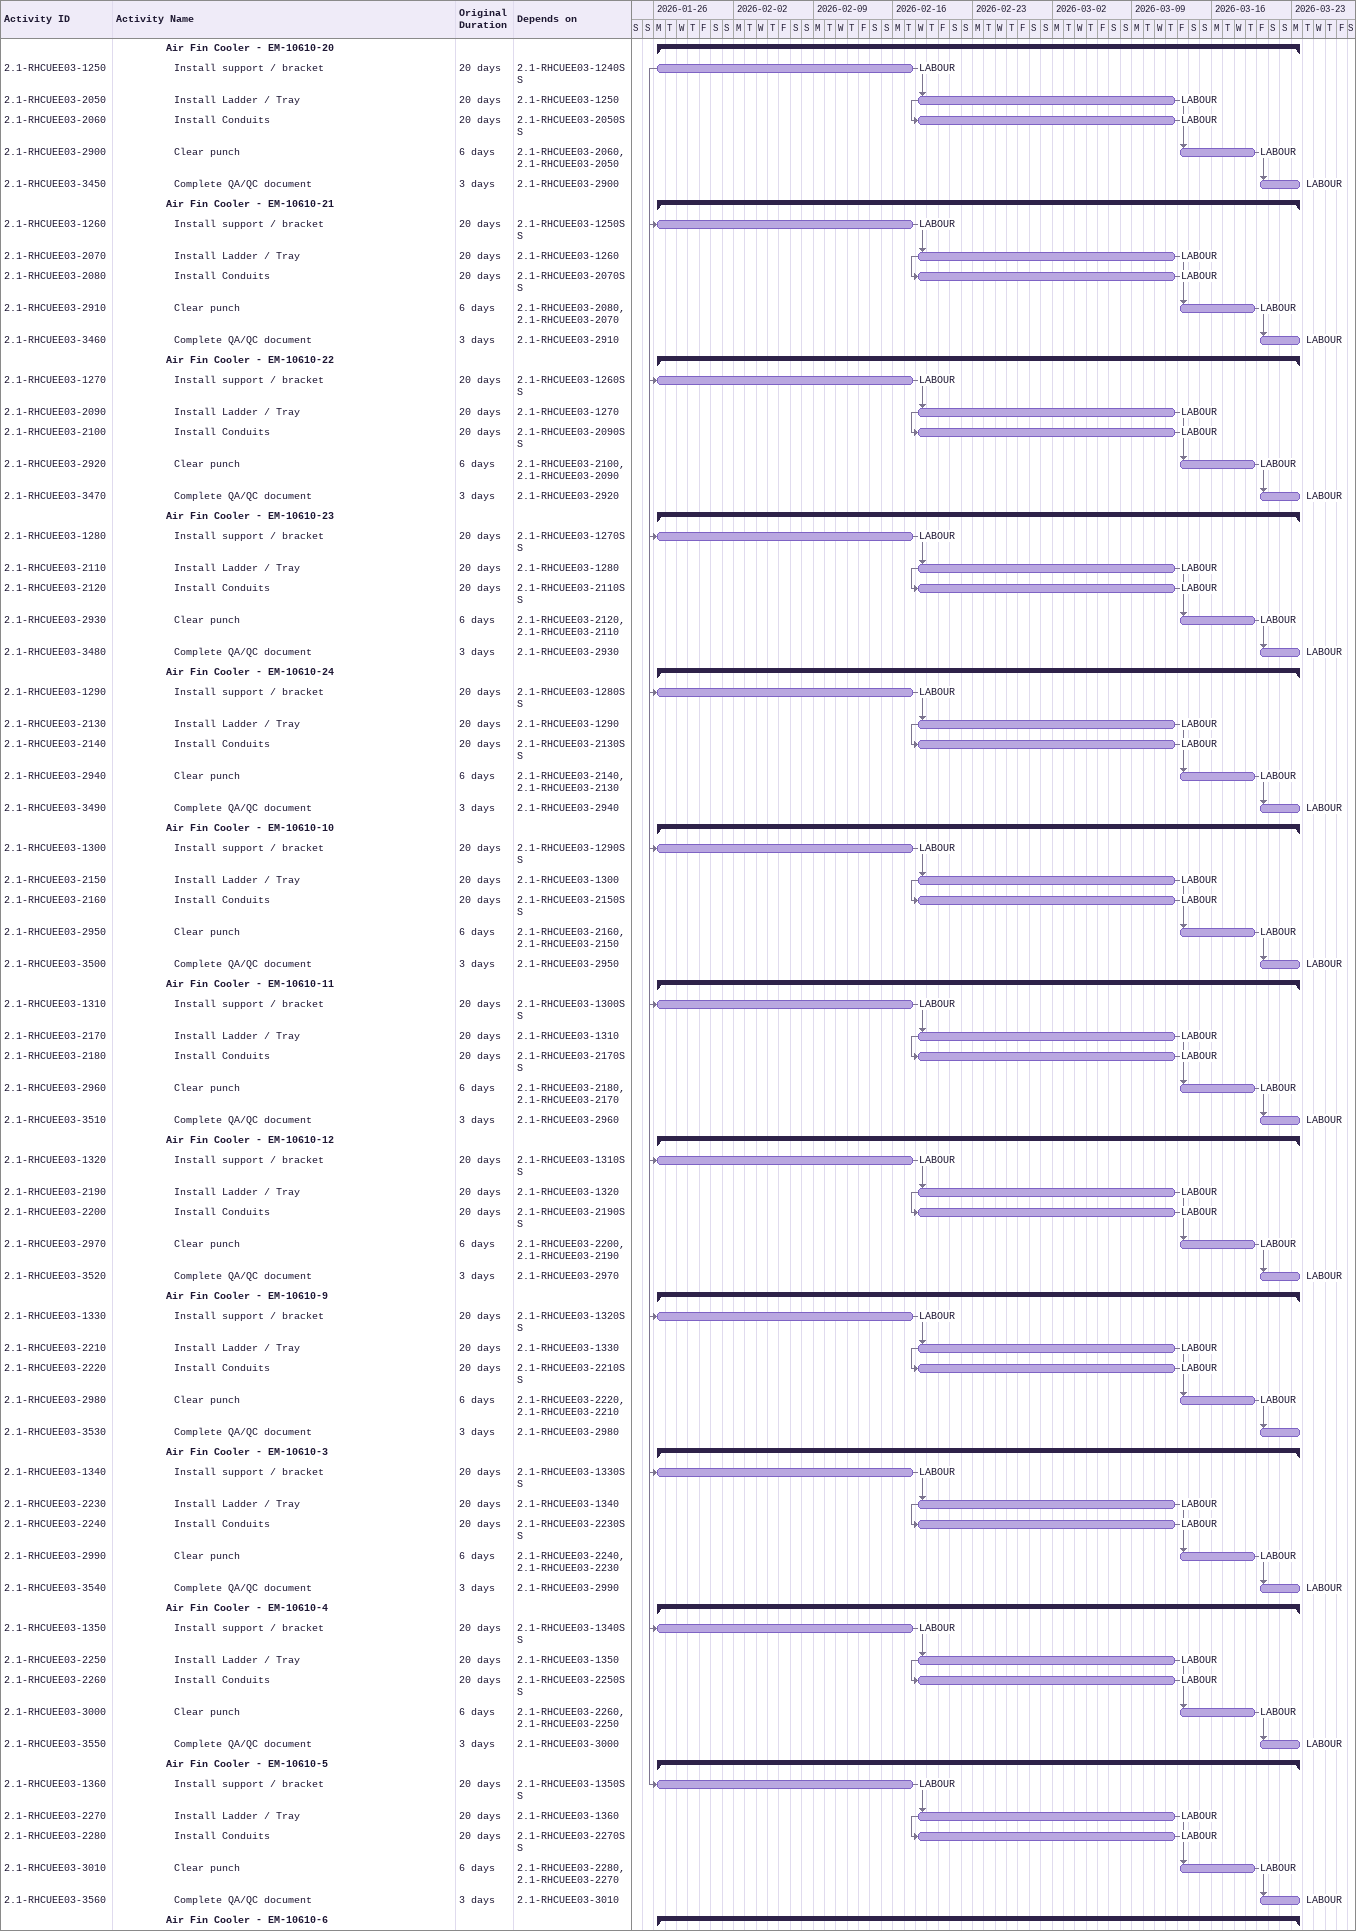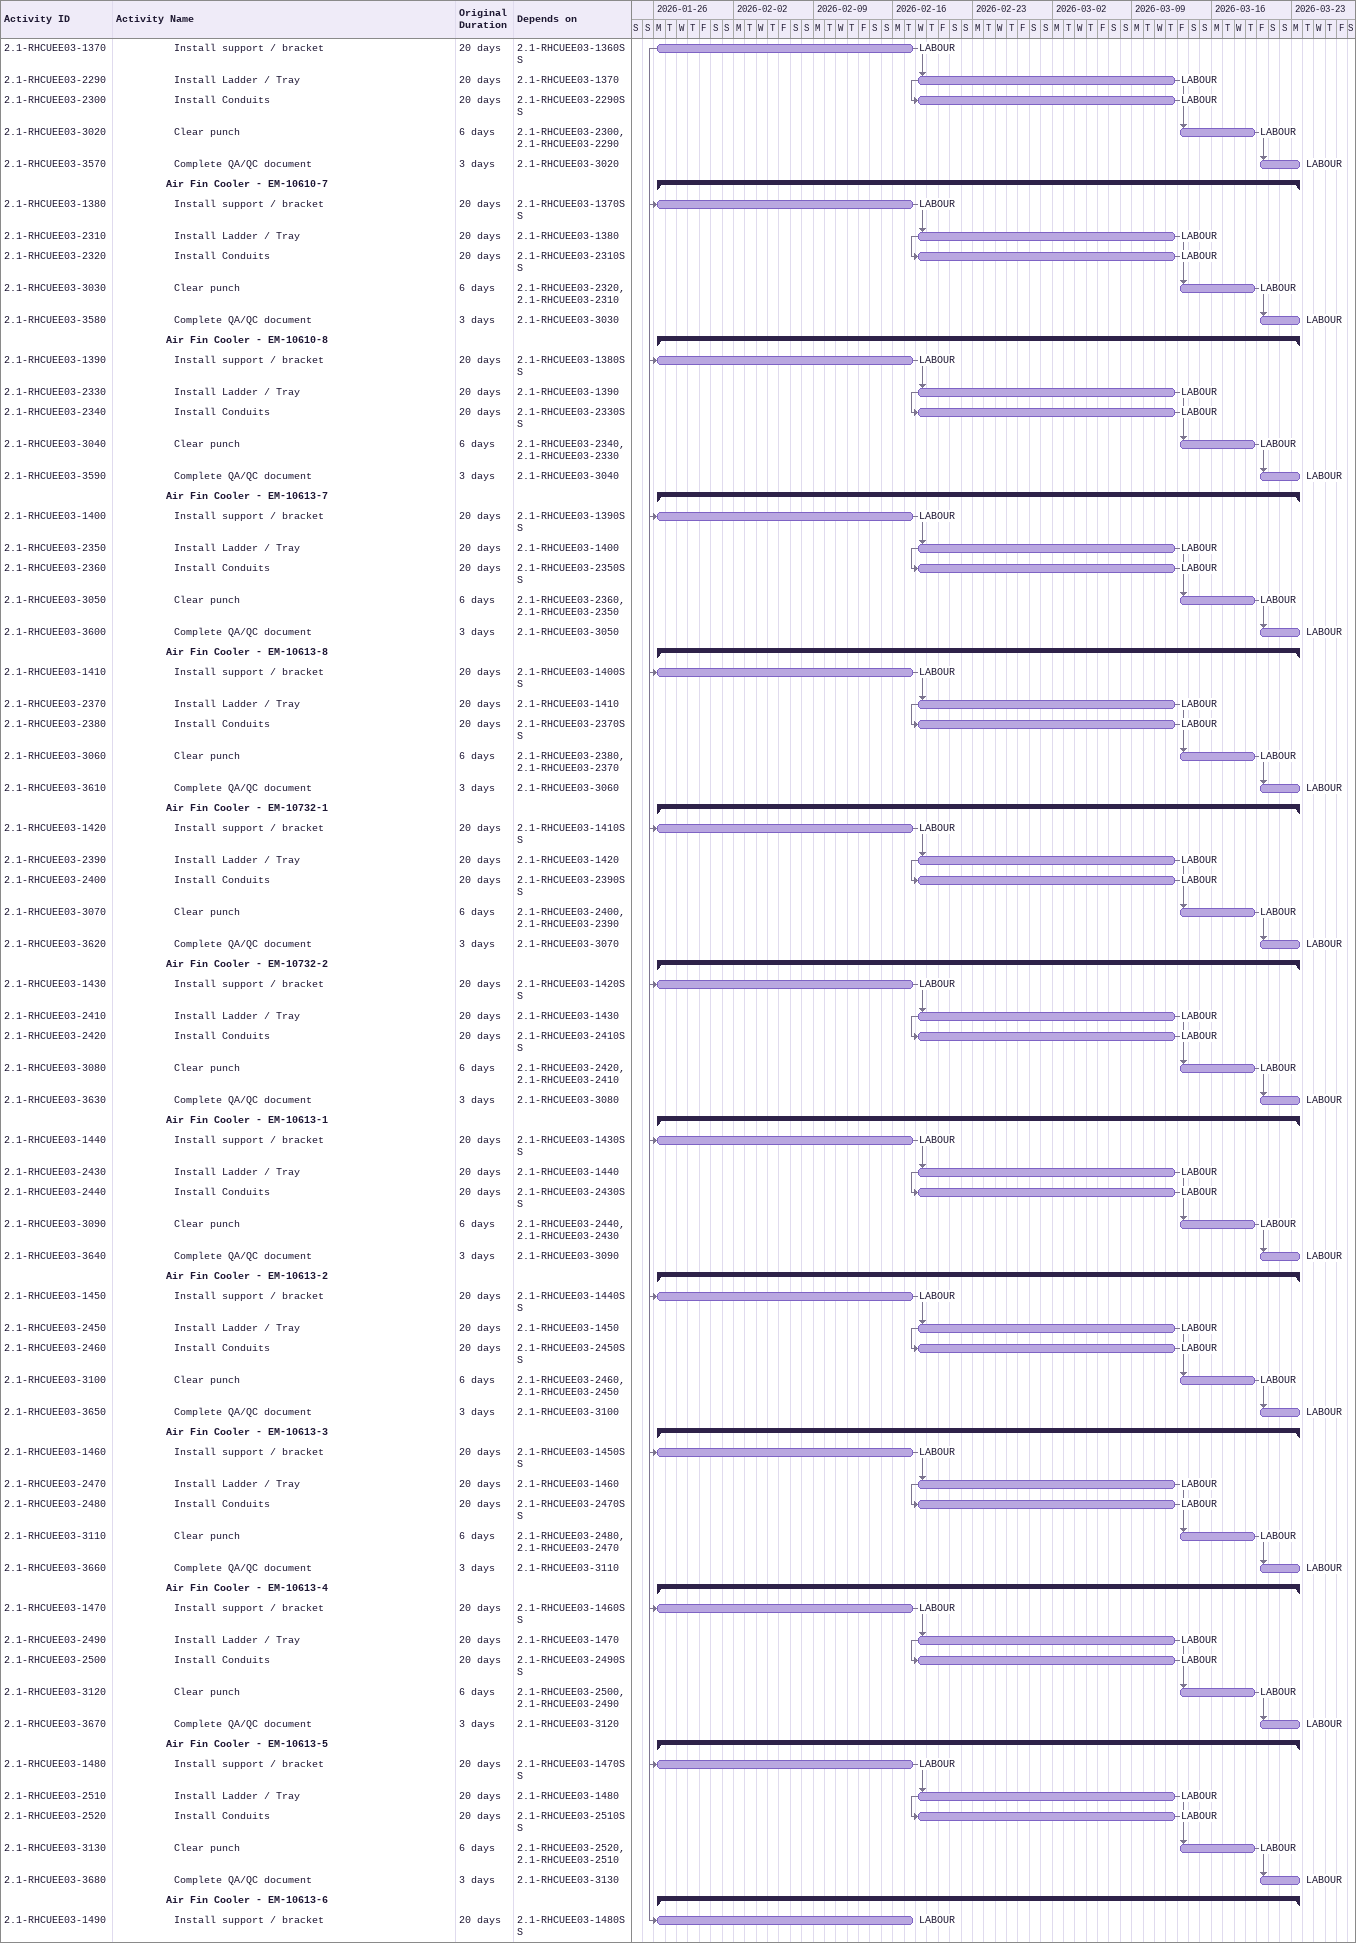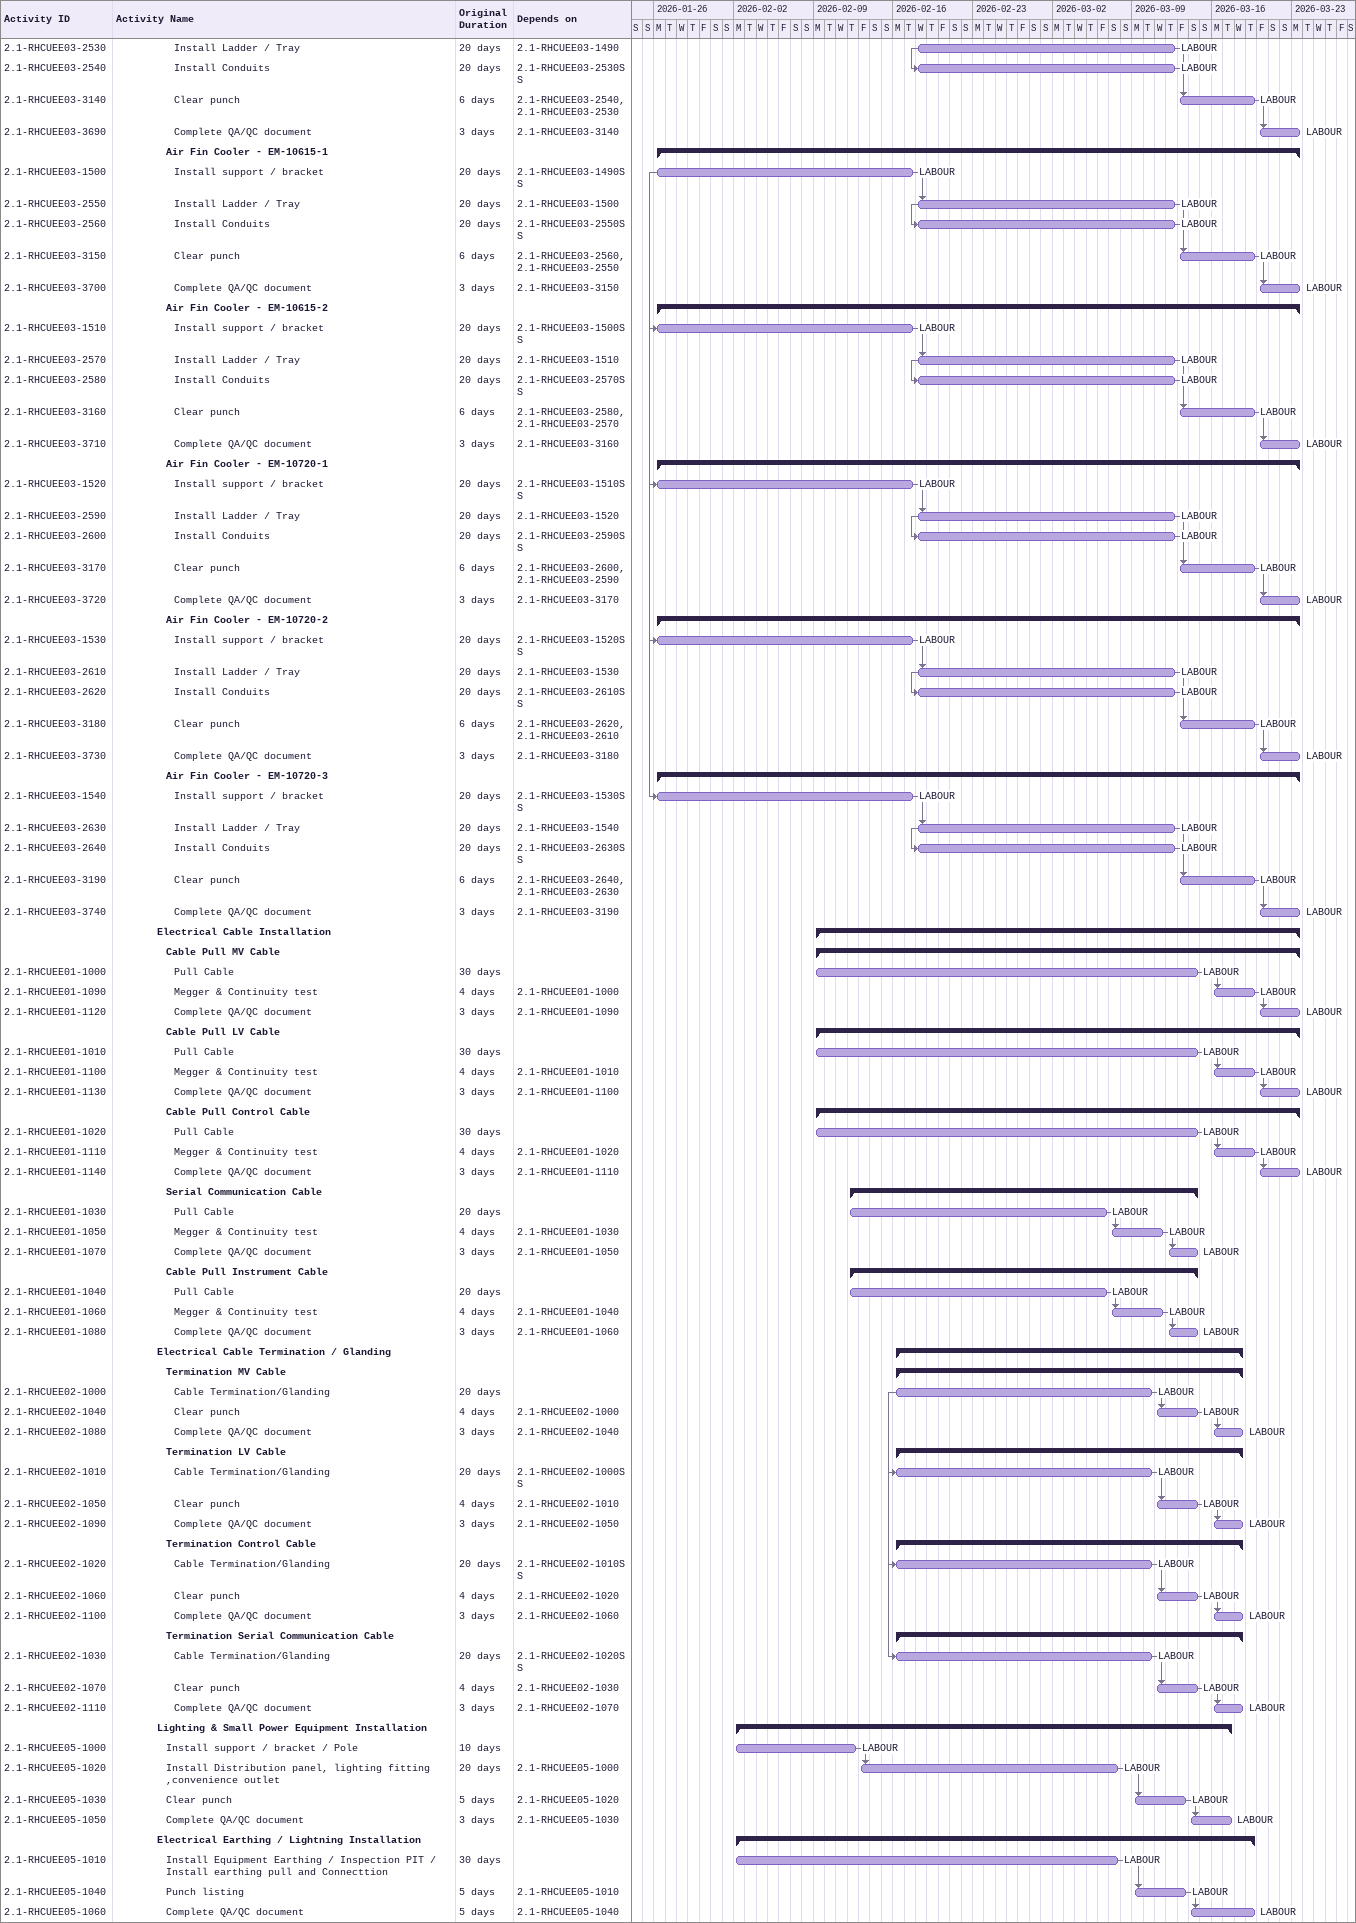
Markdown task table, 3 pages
| ID | Level | Task | Original duration | Start | Finish | Predecessors | Resources |
|---|---|---|---|---|---|---|---|
|  | 7 | **Air Fin Cooler - EM-10610-20** |  | 2026-01-26 | 2026-03-23 |  |  |
| 2.1-RHCUEE03-1250 | 8 | Install support / bracket | 20d | 2026-01-26 | 2026-02-17 | 2.1-RHCUEE03-1240SS | LABOUR |
| 2.1-RHCUEE03-2050 | 8 | Install Ladder / Tray | 20d | 2026-02-18 | 2026-03-12 | 2.1-RHCUEE03-1250 | LABOUR |
| 2.1-RHCUEE03-2060 | 8 | Install Conduits | 20d | 2026-02-18 | 2026-03-12 | 2.1-RHCUEE03-2050SS | LABOUR |
| 2.1-RHCUEE03-2900 | 8 | Clear punch | 6d | 2026-03-13 | 2026-03-19 | 2.1-RHCUEE03-2060, 2.1-RHCUEE03-2050 | LABOUR |
| 2.1-RHCUEE03-3450 | 8 | Complete QA/QC document | 3d | 2026-03-20 | 2026-03-23 | 2.1-RHCUEE03-2900 | LABOUR |
|  | 7 | **Air Fin Cooler - EM-10610-21** |  | 2026-01-26 | 2026-03-23 |  |  |
| 2.1-RHCUEE03-1260 | 8 | Install support / bracket | 20d | 2026-01-26 | 2026-02-17 | 2.1-RHCUEE03-1250SS | LABOUR |
| 2.1-RHCUEE03-2070 | 8 | Install Ladder / Tray | 20d | 2026-02-18 | 2026-03-12 | 2.1-RHCUEE03-1260 | LABOUR |
| 2.1-RHCUEE03-2080 | 8 | Install Conduits | 20d | 2026-02-18 | 2026-03-12 | 2.1-RHCUEE03-2070SS | LABOUR |
| 2.1-RHCUEE03-2910 | 8 | Clear punch | 6d | 2026-03-13 | 2026-03-19 | 2.1-RHCUEE03-2080, 2.1-RHCUEE03-2070 | LABOUR |
| 2.1-RHCUEE03-3460 | 8 | Complete QA/QC document | 3d | 2026-03-20 | 2026-03-23 | 2.1-RHCUEE03-2910 | LABOUR |
|  | 7 | **Air Fin Cooler - EM-10610-22** |  | 2026-01-26 | 2026-03-23 |  |  |
| 2.1-RHCUEE03-1270 | 8 | Install support / bracket | 20d | 2026-01-26 | 2026-02-17 | 2.1-RHCUEE03-1260SS | LABOUR |
| 2.1-RHCUEE03-2090 | 8 | Install Ladder / Tray | 20d | 2026-02-18 | 2026-03-12 | 2.1-RHCUEE03-1270 | LABOUR |
| 2.1-RHCUEE03-2100 | 8 | Install Conduits | 20d | 2026-02-18 | 2026-03-12 | 2.1-RHCUEE03-2090SS | LABOUR |
| 2.1-RHCUEE03-2920 | 8 | Clear punch | 6d | 2026-03-13 | 2026-03-19 | 2.1-RHCUEE03-2100, 2.1-RHCUEE03-2090 | LABOUR |
| 2.1-RHCUEE03-3470 | 8 | Complete QA/QC document | 3d | 2026-03-20 | 2026-03-23 | 2.1-RHCUEE03-2920 | LABOUR |
|  | 7 | **Air Fin Cooler - EM-10610-23** |  | 2026-01-26 | 2026-03-23 |  |  |
| 2.1-RHCUEE03-1280 | 8 | Install support / bracket | 20d | 2026-01-26 | 2026-02-17 | 2.1-RHCUEE03-1270SS | LABOUR |
| 2.1-RHCUEE03-2110 | 8 | Install Ladder / Tray | 20d | 2026-02-18 | 2026-03-12 | 2.1-RHCUEE03-1280 | LABOUR |
| 2.1-RHCUEE03-2120 | 8 | Install Conduits | 20d | 2026-02-18 | 2026-03-12 | 2.1-RHCUEE03-2110SS | LABOUR |
| 2.1-RHCUEE03-2930 | 8 | Clear punch | 6d | 2026-03-13 | 2026-03-19 | 2.1-RHCUEE03-2120, 2.1-RHCUEE03-2110 | LABOUR |
| 2.1-RHCUEE03-3480 | 8 | Complete QA/QC document | 3d | 2026-03-20 | 2026-03-23 | 2.1-RHCUEE03-2930 | LABOUR |
|  | 7 | **Air Fin Cooler - EM-10610-24** |  | 2026-01-26 | 2026-03-23 |  |  |
| 2.1-RHCUEE03-1290 | 8 | Install support / bracket | 20d | 2026-01-26 | 2026-02-17 | 2.1-RHCUEE03-1280SS | LABOUR |
| 2.1-RHCUEE03-2130 | 8 | Install Ladder / Tray | 20d | 2026-02-18 | 2026-03-12 | 2.1-RHCUEE03-1290 | LABOUR |
| 2.1-RHCUEE03-2140 | 8 | Install Conduits | 20d | 2026-02-18 | 2026-03-12 | 2.1-RHCUEE03-2130SS | LABOUR |
| 2.1-RHCUEE03-2940 | 8 | Clear punch | 6d | 2026-03-13 | 2026-03-19 | 2.1-RHCUEE03-2140, 2.1-RHCUEE03-2130 | LABOUR |
| 2.1-RHCUEE03-3490 | 8 | Complete QA/QC document | 3d | 2026-03-20 | 2026-03-23 | 2.1-RHCUEE03-2940 | LABOUR |
|  | 7 | **Air Fin Cooler - EM-10610-10** |  | 2026-01-26 | 2026-03-23 |  |  |
| 2.1-RHCUEE03-1300 | 8 | Install support / bracket | 20d | 2026-01-26 | 2026-02-17 | 2.1-RHCUEE03-1290SS | LABOUR |
| 2.1-RHCUEE03-2150 | 8 | Install Ladder / Tray | 20d | 2026-02-18 | 2026-03-12 | 2.1-RHCUEE03-1300 | LABOUR |
| 2.1-RHCUEE03-2160 | 8 | Install Conduits | 20d | 2026-02-18 | 2026-03-12 | 2.1-RHCUEE03-2150SS | LABOUR |
| 2.1-RHCUEE03-2950 | 8 | Clear punch | 6d | 2026-03-13 | 2026-03-19 | 2.1-RHCUEE03-2160, 2.1-RHCUEE03-2150 | LABOUR |
| 2.1-RHCUEE03-3500 | 8 | Complete QA/QC document | 3d | 2026-03-20 | 2026-03-23 | 2.1-RHCUEE03-2950 | LABOUR |
|  | 7 | **Air Fin Cooler - EM-10610-11** |  | 2026-01-26 | 2026-03-23 |  |  |
| 2.1-RHCUEE03-1310 | 8 | Install support / bracket | 20d | 2026-01-26 | 2026-02-17 | 2.1-RHCUEE03-1300SS | LABOUR |
| 2.1-RHCUEE03-2170 | 8 | Install Ladder / Tray | 20d | 2026-02-18 | 2026-03-12 | 2.1-RHCUEE03-1310 | LABOUR |
| 2.1-RHCUEE03-2180 | 8 | Install Conduits | 20d | 2026-02-18 | 2026-03-12 | 2.1-RHCUEE03-2170SS | LABOUR |
| 2.1-RHCUEE03-2960 | 8 | Clear punch | 6d | 2026-03-13 | 2026-03-19 | 2.1-RHCUEE03-2180, 2.1-RHCUEE03-2170 | LABOUR |
| 2.1-RHCUEE03-3510 | 8 | Complete QA/QC document | 3d | 2026-03-20 | 2026-03-23 | 2.1-RHCUEE03-2960 | LABOUR |
|  | 7 | **Air Fin Cooler - EM-10610-12** |  | 2026-01-26 | 2026-03-23 |  |  |
| 2.1-RHCUEE03-1320 | 8 | Install support / bracket | 20d | 2026-01-26 | 2026-02-17 | 2.1-RHCUEE03-1310SS | LABOUR |
| 2.1-RHCUEE03-2190 | 8 | Install Ladder / Tray | 20d | 2026-02-18 | 2026-03-12 | 2.1-RHCUEE03-1320 | LABOUR |
| 2.1-RHCUEE03-2200 | 8 | Install Conduits | 20d | 2026-02-18 | 2026-03-12 | 2.1-RHCUEE03-2190SS | LABOUR |
| 2.1-RHCUEE03-2970 | 8 | Clear punch | 6d | 2026-03-13 | 2026-03-19 | 2.1-RHCUEE03-2200, 2.1-RHCUEE03-2190 | LABOUR |
| 2.1-RHCUEE03-3520 | 8 | Complete QA/QC document | 3d | 2026-03-20 | 2026-03-23 | 2.1-RHCUEE03-2970 | LABOUR |
|  | 7 | **Air Fin Cooler - EM-10610-9** |  | 2026-01-26 | 2026-03-23 |  |  |
| 2.1-RHCUEE03-1330 | 8 | Install support / bracket | 20d | 2026-01-26 | 2026-02-17 | 2.1-RHCUEE03-1320SS | LABOUR |
| 2.1-RHCUEE03-2210 | 8 | Install Ladder / Tray | 20d | 2026-02-18 | 2026-03-12 | 2.1-RHCUEE03-1330 | LABOUR |
| 2.1-RHCUEE03-2220 | 8 | Install Conduits | 20d | 2026-02-18 | 2026-03-12 | 2.1-RHCUEE03-2210SS | LABOUR |
| 2.1-RHCUEE03-2980 | 8 | Clear punch | 6d | 2026-03-13 | 2026-03-19 | 2.1-RHCUEE03-2220, 2.1-RHCUEE03-2210 | LABOUR |
| 2.1-RHCUEE03-3530 | 8 | Complete QA/QC document | 3d | 2026-03-20 | 2026-03-23 | 2.1-RHCUEE03-2980 |  |
|  | 7 | **Air Fin Cooler - EM-10610-3** |  | 2026-01-26 | 2026-03-23 |  |  |
| 2.1-RHCUEE03-1340 | 8 | Install support / bracket | 20d | 2026-01-26 | 2026-02-17 | 2.1-RHCUEE03-1330SS | LABOUR |
| 2.1-RHCUEE03-2230 | 8 | Install Ladder / Tray | 20d | 2026-02-18 | 2026-03-12 | 2.1-RHCUEE03-1340 | LABOUR |
| 2.1-RHCUEE03-2240 | 8 | Install Conduits | 20d | 2026-02-18 | 2026-03-12 | 2.1-RHCUEE03-2230SS | LABOUR |
| 2.1-RHCUEE03-2990 | 8 | Clear punch | 6d | 2026-03-13 | 2026-03-19 | 2.1-RHCUEE03-2240, 2.1-RHCUEE03-2230 | LABOUR |
| 2.1-RHCUEE03-3540 | 8 | Complete QA/QC document | 3d | 2026-03-20 | 2026-03-23 | 2.1-RHCUEE03-2990 | LABOUR |
|  | 7 | **Air Fin Cooler - EM-10610-4** |  | 2026-01-26 | 2026-03-23 |  |  |
| 2.1-RHCUEE03-1350 | 8 | Install support / bracket | 20d | 2026-01-26 | 2026-02-17 | 2.1-RHCUEE03-1340SS | LABOUR |
| 2.1-RHCUEE03-2250 | 8 | Install Ladder / Tray | 20d | 2026-02-18 | 2026-03-12 | 2.1-RHCUEE03-1350 | LABOUR |
| 2.1-RHCUEE03-2260 | 8 | Install Conduits | 20d | 2026-02-18 | 2026-03-12 | 2.1-RHCUEE03-2250SS | LABOUR |
| 2.1-RHCUEE03-3000 | 8 | Clear punch | 6d | 2026-03-13 | 2026-03-19 | 2.1-RHCUEE03-2260, 2.1-RHCUEE03-2250 | LABOUR |
| 2.1-RHCUEE03-3550 | 8 | Complete QA/QC document | 3d | 2026-03-20 | 2026-03-23 | 2.1-RHCUEE03-3000 | LABOUR |
|  | 7 | **Air Fin Cooler - EM-10610-5** |  | 2026-01-26 | 2026-03-23 |  |  |
| 2.1-RHCUEE03-1360 | 8 | Install support / bracket | 20d | 2026-01-26 | 2026-02-17 | 2.1-RHCUEE03-1350SS | LABOUR |
| 2.1-RHCUEE03-2270 | 8 | Install Ladder / Tray | 20d | 2026-02-18 | 2026-03-12 | 2.1-RHCUEE03-1360 | LABOUR |
| 2.1-RHCUEE03-2280 | 8 | Install Conduits | 20d | 2026-02-18 | 2026-03-12 | 2.1-RHCUEE03-2270SS | LABOUR |
| 2.1-RHCUEE03-3010 | 8 | Clear punch | 6d | 2026-03-13 | 2026-03-19 | 2.1-RHCUEE03-2280, 2.1-RHCUEE03-2270 | LABOUR |
| 2.1-RHCUEE03-3560 | 8 | Complete QA/QC document | 3d | 2026-03-20 | 2026-03-23 | 2.1-RHCUEE03-3010 | LABOUR |
|  | 7 | **Air Fin Cooler - EM-10610-6** |  | 2026-01-26 | 2026-03-23 |  |  |
| 2.1-RHCUEE03-1370 | 8 | Install support / bracket | 20d | 2026-01-26 | 2026-02-17 | 2.1-RHCUEE03-1360SS | LABOUR |
| 2.1-RHCUEE03-2290 | 8 | Install Ladder / Tray | 20d | 2026-02-18 | 2026-03-12 | 2.1-RHCUEE03-1370 | LABOUR |
| 2.1-RHCUEE03-2300 | 8 | Install Conduits | 20d | 2026-02-18 | 2026-03-12 | 2.1-RHCUEE03-2290SS | LABOUR |
| 2.1-RHCUEE03-3020 | 8 | Clear punch | 6d | 2026-03-13 | 2026-03-19 | 2.1-RHCUEE03-2300, 2.1-RHCUEE03-2290 | LABOUR |
| 2.1-RHCUEE03-3570 | 8 | Complete QA/QC document | 3d | 2026-03-20 | 2026-03-23 | 2.1-RHCUEE03-3020 | LABOUR |
|  | 7 | **Air Fin Cooler - EM-10610-7** |  | 2026-01-26 | 2026-03-23 |  |  |
| 2.1-RHCUEE03-1380 | 8 | Install support / bracket | 20d | 2026-01-26 | 2026-02-17 | 2.1-RHCUEE03-1370SS | LABOUR |
| 2.1-RHCUEE03-2310 | 8 | Install Ladder / Tray | 20d | 2026-02-18 | 2026-03-12 | 2.1-RHCUEE03-1380 | LABOUR |
| 2.1-RHCUEE03-2320 | 8 | Install Conduits | 20d | 2026-02-18 | 2026-03-12 | 2.1-RHCUEE03-2310SS | LABOUR |
| 2.1-RHCUEE03-3030 | 8 | Clear punch | 6d | 2026-03-13 | 2026-03-19 | 2.1-RHCUEE03-2320, 2.1-RHCUEE03-2310 | LABOUR |
| 2.1-RHCUEE03-3580 | 8 | Complete QA/QC document | 3d | 2026-03-20 | 2026-03-23 | 2.1-RHCUEE03-3030 | LABOUR |
|  | 7 | **Air Fin Cooler - EM-10610-8** |  | 2026-01-26 | 2026-03-23 |  |  |
| 2.1-RHCUEE03-1390 | 8 | Install support / bracket | 20d | 2026-01-26 | 2026-02-17 | 2.1-RHCUEE03-1380SS | LABOUR |
| 2.1-RHCUEE03-2330 | 8 | Install Ladder / Tray | 20d | 2026-02-18 | 2026-03-12 | 2.1-RHCUEE03-1390 | LABOUR |
| 2.1-RHCUEE03-2340 | 8 | Install Conduits | 20d | 2026-02-18 | 2026-03-12 | 2.1-RHCUEE03-2330SS | LABOUR |
| 2.1-RHCUEE03-3040 | 8 | Clear punch | 6d | 2026-03-13 | 2026-03-19 | 2.1-RHCUEE03-2340, 2.1-RHCUEE03-2330 | LABOUR |
| 2.1-RHCUEE03-3590 | 8 | Complete QA/QC document | 3d | 2026-03-20 | 2026-03-23 | 2.1-RHCUEE03-3040 | LABOUR |
|  | 7 | **Air Fin Cooler - EM-10613-7** |  | 2026-01-26 | 2026-03-23 |  |  |
| 2.1-RHCUEE03-1400 | 8 | Install support / bracket | 20d | 2026-01-26 | 2026-02-17 | 2.1-RHCUEE03-1390SS | LABOUR |
| 2.1-RHCUEE03-2350 | 8 | Install Ladder / Tray | 20d | 2026-02-18 | 2026-03-12 | 2.1-RHCUEE03-1400 | LABOUR |
| 2.1-RHCUEE03-2360 | 8 | Install Conduits | 20d | 2026-02-18 | 2026-03-12 | 2.1-RHCUEE03-2350SS | LABOUR |
| 2.1-RHCUEE03-3050 | 8 | Clear punch | 6d | 2026-03-13 | 2026-03-19 | 2.1-RHCUEE03-2360, 2.1-RHCUEE03-2350 | LABOUR |
| 2.1-RHCUEE03-3600 | 8 | Complete QA/QC document | 3d | 2026-03-20 | 2026-03-23 | 2.1-RHCUEE03-3050 | LABOUR |
|  | 7 | **Air Fin Cooler - EM-10613-8** |  | 2026-01-26 | 2026-03-23 |  |  |
| 2.1-RHCUEE03-1410 | 8 | Install support / bracket | 20d | 2026-01-26 | 2026-02-17 | 2.1-RHCUEE03-1400SS | LABOUR |
| 2.1-RHCUEE03-2370 | 8 | Install Ladder / Tray | 20d | 2026-02-18 | 2026-03-12 | 2.1-RHCUEE03-1410 | LABOUR |
| 2.1-RHCUEE03-2380 | 8 | Install Conduits | 20d | 2026-02-18 | 2026-03-12 | 2.1-RHCUEE03-2370SS | LABOUR |
| 2.1-RHCUEE03-3060 | 8 | Clear punch | 6d | 2026-03-13 | 2026-03-19 | 2.1-RHCUEE03-2380, 2.1-RHCUEE03-2370 | LABOUR |
| 2.1-RHCUEE03-3610 | 8 | Complete QA/QC document | 3d | 2026-03-20 | 2026-03-23 | 2.1-RHCUEE03-3060 | LABOUR |
|  | 7 | **Air Fin Cooler - EM-10732-1** |  | 2026-01-26 | 2026-03-23 |  |  |
| 2.1-RHCUEE03-1420 | 8 | Install support / bracket | 20d | 2026-01-26 | 2026-02-17 | 2.1-RHCUEE03-1410SS | LABOUR |
| 2.1-RHCUEE03-2390 | 8 | Install Ladder / Tray | 20d | 2026-02-18 | 2026-03-12 | 2.1-RHCUEE03-1420 | LABOUR |
| 2.1-RHCUEE03-2400 | 8 | Install Conduits | 20d | 2026-02-18 | 2026-03-12 | 2.1-RHCUEE03-2390SS | LABOUR |
| 2.1-RHCUEE03-3070 | 8 | Clear punch | 6d | 2026-03-13 | 2026-03-19 | 2.1-RHCUEE03-2400, 2.1-RHCUEE03-2390 | LABOUR |
| 2.1-RHCUEE03-3620 | 8 | Complete QA/QC document | 3d | 2026-03-20 | 2026-03-23 | 2.1-RHCUEE03-3070 | LABOUR |
|  | 7 | **Air Fin Cooler - EM-10732-2** |  | 2026-01-26 | 2026-03-23 |  |  |
| 2.1-RHCUEE03-1430 | 8 | Install support / bracket | 20d | 2026-01-26 | 2026-02-17 | 2.1-RHCUEE03-1420SS | LABOUR |
| 2.1-RHCUEE03-2410 | 8 | Install Ladder / Tray | 20d | 2026-02-18 | 2026-03-12 | 2.1-RHCUEE03-1430 | LABOUR |
| 2.1-RHCUEE03-2420 | 8 | Install Conduits | 20d | 2026-02-18 | 2026-03-12 | 2.1-RHCUEE03-2410SS | LABOUR |
| 2.1-RHCUEE03-3080 | 8 | Clear punch | 6d | 2026-03-13 | 2026-03-19 | 2.1-RHCUEE03-2420, 2.1-RHCUEE03-2410 | LABOUR |
| 2.1-RHCUEE03-3630 | 8 | Complete QA/QC document | 3d | 2026-03-20 | 2026-03-23 | 2.1-RHCUEE03-3080 | LABOUR |
|  | 7 | **Air Fin Cooler - EM-10613-1** |  | 2026-01-26 | 2026-03-23 |  |  |
| 2.1-RHCUEE03-1440 | 8 | Install support / bracket | 20d | 2026-01-26 | 2026-02-17 | 2.1-RHCUEE03-1430SS | LABOUR |
| 2.1-RHCUEE03-2430 | 8 | Install Ladder / Tray | 20d | 2026-02-18 | 2026-03-12 | 2.1-RHCUEE03-1440 | LABOUR |
| 2.1-RHCUEE03-2440 | 8 | Install Conduits | 20d | 2026-02-18 | 2026-03-12 | 2.1-RHCUEE03-2430SS | LABOUR |
| 2.1-RHCUEE03-3090 | 8 | Clear punch | 6d | 2026-03-13 | 2026-03-19 | 2.1-RHCUEE03-2440, 2.1-RHCUEE03-2430 | LABOUR |
| 2.1-RHCUEE03-3640 | 8 | Complete QA/QC document | 3d | 2026-03-20 | 2026-03-23 | 2.1-RHCUEE03-3090 | LABOUR |
|  | 7 | **Air Fin Cooler - EM-10613-2** |  | 2026-01-26 | 2026-03-23 |  |  |
| 2.1-RHCUEE03-1450 | 8 | Install support / bracket | 20d | 2026-01-26 | 2026-02-17 | 2.1-RHCUEE03-1440SS | LABOUR |
| 2.1-RHCUEE03-2450 | 8 | Install Ladder / Tray | 20d | 2026-02-18 | 2026-03-12 | 2.1-RHCUEE03-1450 | LABOUR |
| 2.1-RHCUEE03-2460 | 8 | Install Conduits | 20d | 2026-02-18 | 2026-03-12 | 2.1-RHCUEE03-2450SS | LABOUR |
| 2.1-RHCUEE03-3100 | 8 | Clear punch | 6d | 2026-03-13 | 2026-03-19 | 2.1-RHCUEE03-2460, 2.1-RHCUEE03-2450 | LABOUR |
| 2.1-RHCUEE03-3650 | 8 | Complete QA/QC document | 3d | 2026-03-20 | 2026-03-23 | 2.1-RHCUEE03-3100 | LABOUR |
|  | 7 | **Air Fin Cooler - EM-10613-3** |  | 2026-01-26 | 2026-03-23 |  |  |
| 2.1-RHCUEE03-1460 | 8 | Install support / bracket | 20d | 2026-01-26 | 2026-02-17 | 2.1-RHCUEE03-1450SS | LABOUR |
| 2.1-RHCUEE03-2470 | 8 | Install Ladder / Tray | 20d | 2026-02-18 | 2026-03-12 | 2.1-RHCUEE03-1460 | LABOUR |
| 2.1-RHCUEE03-2480 | 8 | Install Conduits | 20d | 2026-02-18 | 2026-03-12 | 2.1-RHCUEE03-2470SS | LABOUR |
| 2.1-RHCUEE03-3110 | 8 | Clear punch | 6d | 2026-03-13 | 2026-03-19 | 2.1-RHCUEE03-2480, 2.1-RHCUEE03-2470 | LABOUR |
| 2.1-RHCUEE03-3660 | 8 | Complete QA/QC document | 3d | 2026-03-20 | 2026-03-23 | 2.1-RHCUEE03-3110 | LABOUR |
|  | 7 | **Air Fin Cooler - EM-10613-4** |  | 2026-01-26 | 2026-03-23 |  |  |
| 2.1-RHCUEE03-1470 | 8 | Install support / bracket | 20d | 2026-01-26 | 2026-02-17 | 2.1-RHCUEE03-1460SS | LABOUR |
| 2.1-RHCUEE03-2490 | 8 | Install Ladder / Tray | 20d | 2026-02-18 | 2026-03-12 | 2.1-RHCUEE03-1470 | LABOUR |
| 2.1-RHCUEE03-2500 | 8 | Install Conduits | 20d | 2026-02-18 | 2026-03-12 | 2.1-RHCUEE03-2490SS | LABOUR |
| 2.1-RHCUEE03-3120 | 8 | Clear punch | 6d | 2026-03-13 | 2026-03-19 | 2.1-RHCUEE03-2500, 2.1-RHCUEE03-2490 | LABOUR |
| 2.1-RHCUEE03-3670 | 8 | Complete QA/QC document | 3d | 2026-03-20 | 2026-03-23 | 2.1-RHCUEE03-3120 | LABOUR |
|  | 7 | **Air Fin Cooler - EM-10613-5** |  | 2026-01-26 | 2026-03-23 |  |  |
| 2.1-RHCUEE03-1480 | 8 | Install support / bracket | 20d | 2026-01-26 | 2026-02-17 | 2.1-RHCUEE03-1470SS | LABOUR |
| 2.1-RHCUEE03-2510 | 8 | Install Ladder / Tray | 20d | 2026-02-18 | 2026-03-12 | 2.1-RHCUEE03-1480 | LABOUR |
| 2.1-RHCUEE03-2520 | 8 | Install Conduits | 20d | 2026-02-18 | 2026-03-12 | 2.1-RHCUEE03-2510SS | LABOUR |
| 2.1-RHCUEE03-3130 | 8 | Clear punch | 6d | 2026-03-13 | 2026-03-19 | 2.1-RHCUEE03-2520, 2.1-RHCUEE03-2510 | LABOUR |
| 2.1-RHCUEE03-3680 | 8 | Complete QA/QC document | 3d | 2026-03-20 | 2026-03-23 | 2.1-RHCUEE03-3130 | LABOUR |
|  | 7 | **Air Fin Cooler - EM-10613-6** |  | 2026-01-26 | 2026-03-23 |  |  |
| 2.1-RHCUEE03-1490 | 8 | Install support / bracket | 20d | 2026-01-26 | 2026-02-17 | 2.1-RHCUEE03-1480SS | LABOUR |
| 2.1-RHCUEE03-2530 | 8 | Install Ladder / Tray | 20d | 2026-02-18 | 2026-03-12 | 2.1-RHCUEE03-1490 | LABOUR |
| 2.1-RHCUEE03-2540 | 8 | Install Conduits | 20d | 2026-02-18 | 2026-03-12 | 2.1-RHCUEE03-2530SS | LABOUR |
| 2.1-RHCUEE03-3140 | 8 | Clear punch | 6d | 2026-03-13 | 2026-03-19 | 2.1-RHCUEE03-2540, 2.1-RHCUEE03-2530 | LABOUR |
| 2.1-RHCUEE03-3690 | 8 | Complete QA/QC document | 3d | 2026-03-20 | 2026-03-23 | 2.1-RHCUEE03-3140 | LABOUR |
|  | 7 | **Air Fin Cooler - EM-10615-1** |  | 2026-01-26 | 2026-03-23 |  |  |
| 2.1-RHCUEE03-1500 | 8 | Install support / bracket | 20d | 2026-01-26 | 2026-02-17 | 2.1-RHCUEE03-1490SS | LABOUR |
| 2.1-RHCUEE03-2550 | 8 | Install Ladder / Tray | 20d | 2026-02-18 | 2026-03-12 | 2.1-RHCUEE03-1500 | LABOUR |
| 2.1-RHCUEE03-2560 | 8 | Install Conduits | 20d | 2026-02-18 | 2026-03-12 | 2.1-RHCUEE03-2550SS | LABOUR |
| 2.1-RHCUEE03-3150 | 8 | Clear punch | 6d | 2026-03-13 | 2026-03-19 | 2.1-RHCUEE03-2560, 2.1-RHCUEE03-2550 | LABOUR |
| 2.1-RHCUEE03-3700 | 8 | Complete QA/QC document | 3d | 2026-03-20 | 2026-03-23 | 2.1-RHCUEE03-3150 | LABOUR |
|  | 7 | **Air Fin Cooler - EM-10615-2** |  | 2026-01-26 | 2026-03-23 |  |  |
| 2.1-RHCUEE03-1510 | 8 | Install support / bracket | 20d | 2026-01-26 | 2026-02-17 | 2.1-RHCUEE03-1500SS | LABOUR |
| 2.1-RHCUEE03-2570 | 8 | Install Ladder / Tray | 20d | 2026-02-18 | 2026-03-12 | 2.1-RHCUEE03-1510 | LABOUR |
| 2.1-RHCUEE03-2580 | 8 | Install Conduits | 20d | 2026-02-18 | 2026-03-12 | 2.1-RHCUEE03-2570SS | LABOUR |
| 2.1-RHCUEE03-3160 | 8 | Clear punch | 6d | 2026-03-13 | 2026-03-19 | 2.1-RHCUEE03-2580, 2.1-RHCUEE03-2570 | LABOUR |
| 2.1-RHCUEE03-3710 | 8 | Complete QA/QC document | 3d | 2026-03-20 | 2026-03-23 | 2.1-RHCUEE03-3160 | LABOUR |
|  | 7 | **Air Fin Cooler - EM-10720-1** |  | 2026-01-26 | 2026-03-23 |  |  |
| 2.1-RHCUEE03-1520 | 8 | Install support / bracket | 20d | 2026-01-26 | 2026-02-17 | 2.1-RHCUEE03-1510SS | LABOUR |
| 2.1-RHCUEE03-2590 | 8 | Install Ladder / Tray | 20d | 2026-02-18 | 2026-03-12 | 2.1-RHCUEE03-1520 | LABOUR |
| 2.1-RHCUEE03-2600 | 8 | Install Conduits | 20d | 2026-02-18 | 2026-03-12 | 2.1-RHCUEE03-2590SS | LABOUR |
| 2.1-RHCUEE03-3170 | 8 | Clear punch | 6d | 2026-03-13 | 2026-03-19 | 2.1-RHCUEE03-2600, 2.1-RHCUEE03-2590 | LABOUR |
| 2.1-RHCUEE03-3720 | 8 | Complete QA/QC document | 3d | 2026-03-20 | 2026-03-23 | 2.1-RHCUEE03-3170 | LABOUR |
|  | 7 | **Air Fin Cooler - EM-10720-2** |  | 2026-01-26 | 2026-03-23 |  |  |
| 2.1-RHCUEE03-1530 | 8 | Install support / bracket | 20d | 2026-01-26 | 2026-02-17 | 2.1-RHCUEE03-1520SS | LABOUR |
| 2.1-RHCUEE03-2610 | 8 | Install Ladder / Tray | 20d | 2026-02-18 | 2026-03-12 | 2.1-RHCUEE03-1530 | LABOUR |
| 2.1-RHCUEE03-2620 | 8 | Install Conduits | 20d | 2026-02-18 | 2026-03-12 | 2.1-RHCUEE03-2610SS | LABOUR |
| 2.1-RHCUEE03-3180 | 8 | Clear punch | 6d | 2026-03-13 | 2026-03-19 | 2.1-RHCUEE03-2620, 2.1-RHCUEE03-2610 | LABOUR |
| 2.1-RHCUEE03-3730 | 8 | Complete QA/QC document | 3d | 2026-03-20 | 2026-03-23 | 2.1-RHCUEE03-3180 | LABOUR |
|  | 7 | **Air Fin Cooler - EM-10720-3** |  | 2026-01-26 | 2026-03-23 |  |  |
| 2.1-RHCUEE03-1540 | 8 | Install support / bracket | 20d | 2026-01-26 | 2026-02-17 | 2.1-RHCUEE03-1530SS | LABOUR |
| 2.1-RHCUEE03-2630 | 8 | Install Ladder / Tray | 20d | 2026-02-18 | 2026-03-12 | 2.1-RHCUEE03-1540 | LABOUR |
| 2.1-RHCUEE03-2640 | 8 | Install Conduits | 20d | 2026-02-18 | 2026-03-12 | 2.1-RHCUEE03-2630SS | LABOUR |
| 2.1-RHCUEE03-3190 | 8 | Clear punch | 6d | 2026-03-13 | 2026-03-19 | 2.1-RHCUEE03-2640, 2.1-RHCUEE03-2630 | LABOUR |
| 2.1-RHCUEE03-3740 | 8 | Complete QA/QC document | 3d | 2026-03-20 | 2026-03-23 | 2.1-RHCUEE03-3190 | LABOUR |
|  | 6 | **Electrical Cable Installation** |  | 2026-02-09 | 2026-03-23 |  |  |
|  | 7 | **Cable Pull MV Cable** |  | 2026-02-09 | 2026-03-23 |  |  |
| 2.1-RHCUEE01-1000 | 8 | Pull Cable | 30d | 2026-02-09 | 2026-03-14 |  | LABOUR |
| 2.1-RHCUEE01-1090 | 8 | Megger & Continuity test | 4d | 2026-03-16 | 2026-03-19 | 2.1-RHCUEE01-1000 | LABOUR |
| 2.1-RHCUEE01-1120 | 8 | Complete QA/QC document | 3d | 2026-03-20 | 2026-03-23 | 2.1-RHCUEE01-1090 | LABOUR |
|  | 7 | **Cable Pull LV Cable** |  | 2026-02-09 | 2026-03-23 |  |  |
| 2.1-RHCUEE01-1010 | 8 | Pull Cable | 30d | 2026-02-09 | 2026-03-14 |  | LABOUR |
| 2.1-RHCUEE01-1100 | 8 | Megger & Continuity test | 4d | 2026-03-16 | 2026-03-19 | 2.1-RHCUEE01-1010 | LABOUR |
| 2.1-RHCUEE01-1130 | 8 | Complete QA/QC document | 3d | 2026-03-20 | 2026-03-23 | 2.1-RHCUEE01-1100 | LABOUR |
|  | 7 | **Cable Pull Control Cable** |  | 2026-02-09 | 2026-03-23 |  |  |
| 2.1-RHCUEE01-1020 | 8 | Pull Cable | 30d | 2026-02-09 | 2026-03-14 |  | LABOUR |
| 2.1-RHCUEE01-1110 | 8 | Megger & Continuity test | 4d | 2026-03-16 | 2026-03-19 | 2.1-RHCUEE01-1020 | LABOUR |
| 2.1-RHCUEE01-1140 | 8 | Complete QA/QC document | 3d | 2026-03-20 | 2026-03-23 | 2.1-RHCUEE01-1110 | LABOUR |
|  | 7 | **Serial Communication Cable** |  | 2026-02-12 | 2026-03-14 |  |  |
| 2.1-RHCUEE01-1030 | 8 | Pull Cable | 20d | 2026-02-12 | 2026-03-06 |  | LABOUR |
| 2.1-RHCUEE01-1050 | 8 | Megger & Continuity test | 4d | 2026-03-07 | 2026-03-11 | 2.1-RHCUEE01-1030 | LABOUR |
| 2.1-RHCUEE01-1070 | 8 | Complete QA/QC document | 3d | 2026-03-12 | 2026-03-14 | 2.1-RHCUEE01-1050 | LABOUR |
|  | 7 | **Cable Pull Instrument Cable** |  | 2026-02-12 | 2026-03-14 |  |  |
| 2.1-RHCUEE01-1040 | 8 | Pull Cable | 20d | 2026-02-12 | 2026-03-06 |  | LABOUR |
| 2.1-RHCUEE01-1060 | 8 | Megger & Continuity test | 4d | 2026-03-07 | 2026-03-11 | 2.1-RHCUEE01-1040 | LABOUR |
| 2.1-RHCUEE01-1080 | 8 | Complete QA/QC document | 3d | 2026-03-12 | 2026-03-14 | 2.1-RHCUEE01-1060 | LABOUR |
|  | 6 | **Electrical Cable Termination / Glanding** |  | 2026-02-16 | 2026-03-18 |  |  |
|  | 7 | **Termination MV Cable** |  | 2026-02-16 | 2026-03-18 |  |  |
| 2.1-RHCUEE02-1000 | 8 | Cable Termination/Glanding | 20d | 2026-02-16 | 2026-03-10 |  | LABOUR |
| 2.1-RHCUEE02-1040 | 8 | Clear punch | 4d | 2026-03-11 | 2026-03-14 | 2.1-RHCUEE02-1000 | LABOUR |
| 2.1-RHCUEE02-1080 | 8 | Complete QA/QC document | 3d | 2026-03-16 | 2026-03-18 | 2.1-RHCUEE02-1040 | LABOUR |
|  | 7 | **Termination LV Cable** |  | 2026-02-16 | 2026-03-18 |  |  |
| 2.1-RHCUEE02-1010 | 8 | Cable Termination/Glanding | 20d | 2026-02-16 | 2026-03-10 | 2.1-RHCUEE02-1000SS | LABOUR |
| 2.1-RHCUEE02-1050 | 8 | Clear punch | 4d | 2026-03-11 | 2026-03-14 | 2.1-RHCUEE02-1010 | LABOUR |
| 2.1-RHCUEE02-1090 | 8 | Complete QA/QC document | 3d | 2026-03-16 | 2026-03-18 | 2.1-RHCUEE02-1050 | LABOUR |
|  | 7 | **Termination Control Cable** |  | 2026-02-16 | 2026-03-18 |  |  |
| 2.1-RHCUEE02-1020 | 8 | Cable Termination/Glanding | 20d | 2026-02-16 | 2026-03-10 | 2.1-RHCUEE02-1010SS | LABOUR |
| 2.1-RHCUEE02-1060 | 8 | Clear punch | 4d | 2026-03-11 | 2026-03-14 | 2.1-RHCUEE02-1020 | LABOUR |
| 2.1-RHCUEE02-1100 | 8 | Complete QA/QC document | 3d | 2026-03-16 | 2026-03-18 | 2.1-RHCUEE02-1060 | LABOUR |
|  | 7 | **Termination Serial Communication Cable** |  | 2026-02-16 | 2026-03-18 |  |  |
| 2.1-RHCUEE02-1030 | 8 | Cable Termination/Glanding | 20d | 2026-02-16 | 2026-03-10 | 2.1-RHCUEE02-1020SS | LABOUR |
| 2.1-RHCUEE02-1070 | 8 | Clear punch | 4d | 2026-03-11 | 2026-03-14 | 2.1-RHCUEE02-1030 | LABOUR |
| 2.1-RHCUEE02-1110 | 8 | Complete QA/QC document | 3d | 2026-03-16 | 2026-03-18 | 2.1-RHCUEE02-1070 | LABOUR |
|  | 6 | **Lighting & Small Power Equipment Installation** |  | 2026-02-02 | 2026-03-17 |  |  |
| 2.1-RHCUEE05-1000 | 7 | Install support / bracket / Pole | 10d | 2026-02-02 | 2026-02-12 |  | LABOUR |
| 2.1-RHCUEE05-1020 | 7 | Install Distribution panel, lighting fitting ,convenience outlet | 20d | 2026-02-13 | 2026-03-07 | 2.1-RHCUEE05-1000 | LABOUR |
| 2.1-RHCUEE05-1030 | 7 | Clear punch | 5d | 2026-03-09 | 2026-03-13 | 2.1-RHCUEE05-1020 | LABOUR |
| 2.1-RHCUEE05-1050 | 7 | Complete QA/QC document | 3d | 2026-03-14 | 2026-03-17 | 2.1-RHCUEE05-1030 | LABOUR |
|  | 6 | **Electrical Earthing / Lightning Installation** |  | 2026-02-02 | 2026-03-19 |  |  |
| 2.1-RHCUEE05-1010 | 7 | Install Equipment Earthing / Inspection PIT / Install earthing pull and Connecttion | 30d | 2026-02-02 | 2026-03-07 |  | LABOUR |
| 2.1-RHCUEE05-1040 | 7 | Punch listing | 5d | 2026-03-09 | 2026-03-13 | 2.1-RHCUEE05-1010 | LABOUR |
| 2.1-RHCUEE05-1060 | 7 | Complete QA/QC document | 5d | 2026-03-14 | 2026-03-19 | 2.1-RHCUEE05-1040 | LABOUR |
